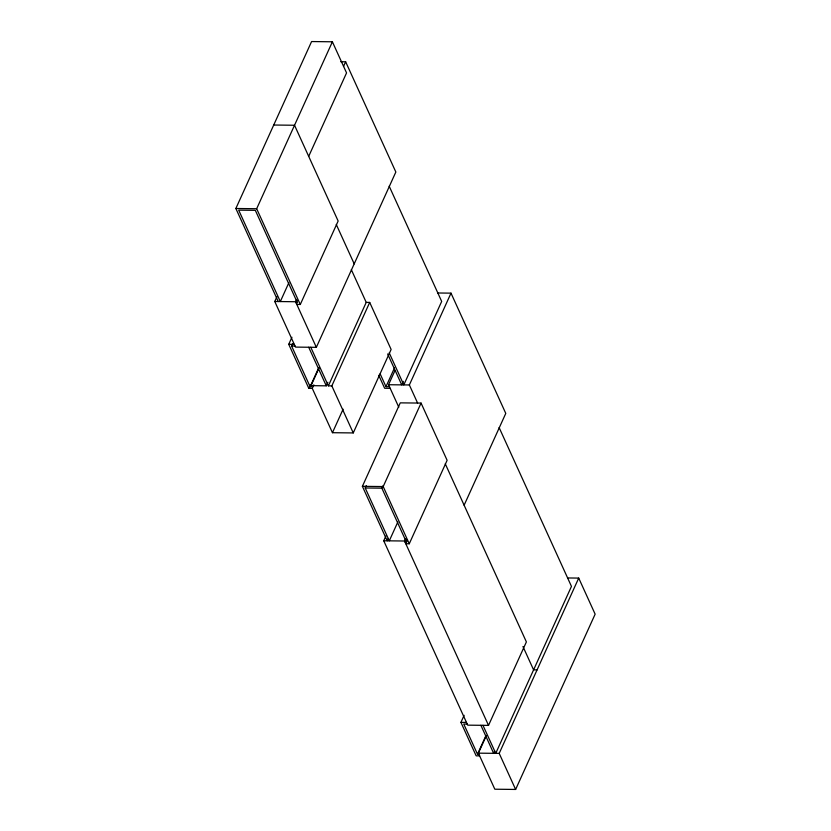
<?xml version="1.0" encoding="UTF-8"?>
<svg xmlns="http://www.w3.org/2000/svg" width="831" height="831" viewBox="0 0 831 831"><rect width="100%" height="100%" fill="white"/><g stroke="black" fill="none" stroke-linecap="round" stroke-linejoin="round"><path stroke-width="1.25" d="M278.229 301.539L235.859 208.498L311.583 41.55L332.39 41.789L346.558 72.899L308.696 156.363M296.812 304.458L300.282 304.489L256.665 208.726L332.39 41.789M343.504 66.49L345.644 61.785L340.741 61.733M345.644 61.785L395.847 172.027L316.341 347.337L295.535 347.098L274.76 301.497L276.9 296.792M288.845 282.748L280.317 301.56L238.684 210.15L255.325 210.336L297.456 302.837L296.065 302.816L297.134 300.469M316.341 347.337L295.576 301.736L296.636 299.378M300.282 304.489L338.144 221.025L294.527 125.252L273.721 125.024M351.316 269.639L366.232 302.38L369.702 302.422L391.121 349.456L353.258 432.93L332.452 432.702L312.269 388.378L308.8 388.347L288.741 344.314L291.941 337.261M319.021 368.029L311.023 385.657L311.521 386.747L310.129 386.737L291.567 345.966L292.637 343.619M308.8 388.347L310.399 384.815M310.129 386.737L318.668 367.925M312.269 388.378L313.869 384.857M311.023 385.657L326.282 385.833L327.881 382.302M353.258 432.93L331.829 385.896L328.359 385.854L366.232 302.38M331.829 385.896L369.702 302.422M332.452 432.702L343.11 409.184M389.448 386.706L385.979 386.675L394.517 367.863M398.797 407.221L388.544 384.732L394.954 370.605M403.326 381.356L401.726 384.878L387.651 353.975M388.274 538.467L387.204 540.815L362.389 486.332L400.262 402.858L421.068 403.087L447.12 460.301L409.257 543.775L405.788 543.734L407.502 539.766M417.598 403.045L409.361 384.961L451.004 293.146L437.542 292.99M397.82 522.024L389.292 540.836L365.214 487.984L366.284 485.636M406.11 539.745L405.04 542.103L406.432 542.113L381.865 488.171L382.925 485.823M409.257 543.775L383.195 486.561L421.068 403.087M445.26 463.802L526.387 641.916L488.524 725.39L467.708 725.151L383.735 540.773L385.875 536.068M488.524 725.39L404.552 541.012L405.611 538.654M464.124 505.217L505.778 413.402L451.004 293.146M479.632 755.878L476.163 755.836L460.925 722.368L464.124 715.314M478.885 754.236L477.503 754.226L486.031 735.414M567.698 577.961L578.719 578.085L595.141 614.161L515.625 789.45L494.819 789.211L478.396 753.156L486.395 735.518M494.715 750.975L493.656 753.322L480.889 725.307M515.625 789.45L499.202 753.385L578.719 578.085M235.859 208.498L256.665 208.726M274.76 301.497L295.576 301.736M288.741 344.314L294.288 344.377M291.567 345.966L295.036 346.008M388.544 384.732L409.361 384.961M390.196 388.347L384.649 388.285L378.739 375.3M362.389 486.332L383.195 486.561M365.214 487.984L381.865 488.171M383.735 540.773L404.552 541.012M537.065 669.911L533.595 669.869L522.959 646.518M460.925 722.368L466.471 722.43M467.219 724.061L463.75 724.03L477.503 754.226M478.396 753.156L499.202 753.385M389.188 186.196L441.677 301.424L403.804 384.898L389.209 352.853M499.119 427.56L571.458 586.395L495.733 753.343L482.967 725.328M336.264 224.453L354.203 263.863M380.131 373.825L385.979 386.675M310.794 347.275L328.359 385.854M308.706 347.244L326.282 385.833"/></g></svg>
